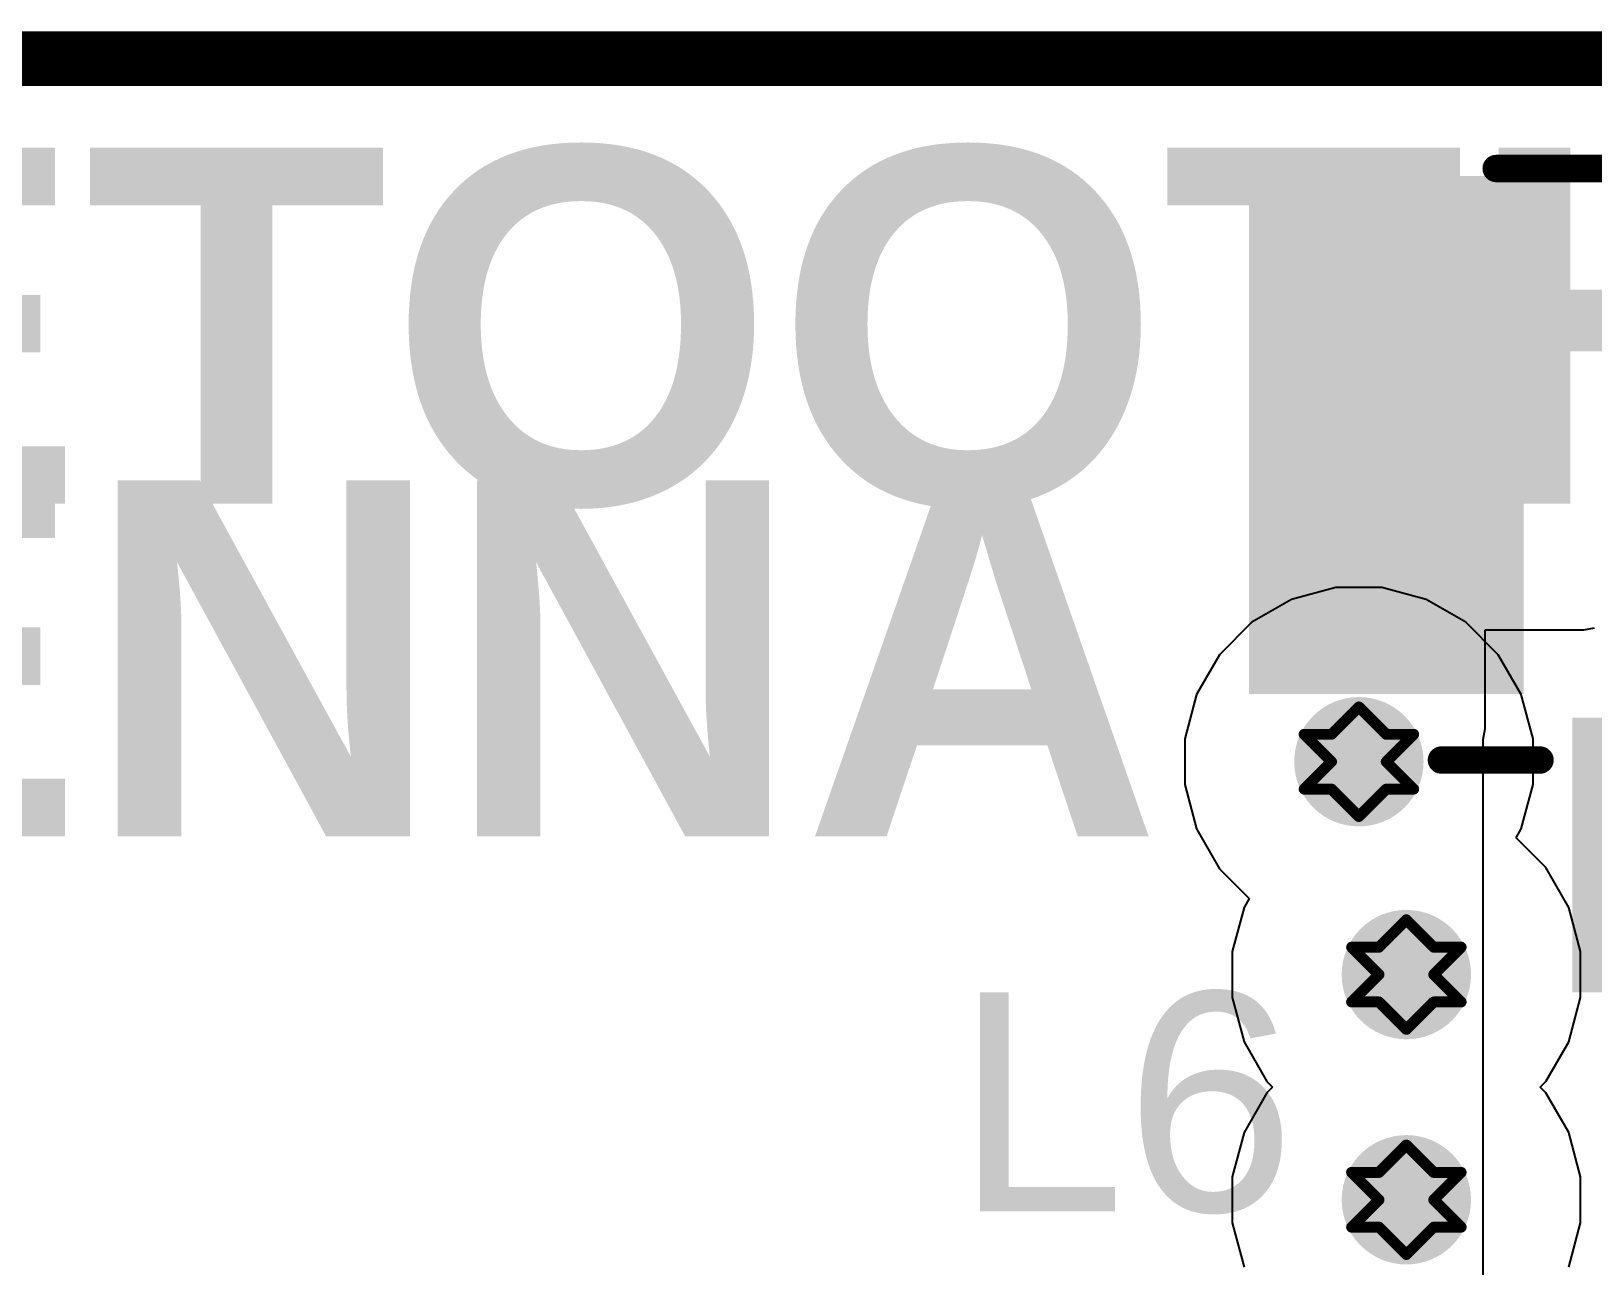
# Model space of a CAD drawing. Header units: inches. Extents: x -3 to 5437, y -3 to 5435.
# Drawn here: x 55.96 to 63.2, y 115.62 to 121.35 of the extents above; entities that cross this region are included whole.
import ezdxf

# ---------------------------------------------------------------- set-up
doc = ezdxf.new("R2010")
doc.units = ezdxf.units.IN
for name, color, linetype in [('Board Outline', 216, 'Continuous'), ('Bottom Layer', 5, 'Continuous'), ('Drill Drawing', 1, 'Continuous'), ('GND', 16, 'Continuous'), ('PWR', 76, 'Continuous'), ('Top Layer', 1, 'Continuous'), ('Top Overlay', 2, 'Continuous'), ('Top Paste', 8, 'Continuous'), ('Top Solder', 216, 'Continuous'), ('Via Holes', 16, 'Continuous')]:
    doc.layers.add(name, color=color, linetype=linetype)
doc.styles.add('Arial', font='', dxfattribs={"height": 0.2})
doc.styles.add('Arial_Bold', font='', dxfattribs={"height": 0.2})
doc.styles.get('Arial').set_extended_font_data('Arial')
doc.styles.get('Arial_Bold').set_extended_font_data('Arial', bold=True)

# ---------------------------------------------------------------- blocks, each defined once
blk = doc.blocks.new('U_FL_R_SMT_1_80___198')
at = {"layer": 'Top Layer'}
for points in [[(-2.01, 2.0742), (-0.94, 2.0742), (-0.94, -0.1258), (-2.01, -0.1258)], [(0.94, 2.0742), (2.01, 2.0742), (2.01, -0.1258), (0.94, -0.1258)], [(-0.51, -0.4392), (0.51, -0.4392), (0.51, -1.5092), (-0.51, -1.5092)]]:
    blk.add_hatch(color=1, dxfattribs=at).paths.add_polyline_path(points)
at = {"layer": 'Top Paste'}
for points in [[(-2.01, 2.0742), (-0.94, 2.0742), (-0.94, -0.1258), (-2.01, -0.1258)], [(0.94, 2.0742), (2.01, 2.0742), (2.01, -0.1258), (0.94, -0.1258)], [(-0.51, -0.4392), (0.51, -0.4392), (0.51, -1.5092), (-0.51, -1.5092)]]:
    blk.add_hatch(color=8, dxfattribs=at).paths.add_polyline_path(points)
at = {"layer": 'Top Solder'}
for points in [[(-2.1116, 2.1758), (-0.8384, 2.1758), (-0.8384, -0.2274), (-2.1116, -0.2274)], [(0.8384, 2.1758), (2.1116, 2.1758), (2.1116, -0.2274), (0.8384, -0.2274)], [(-0.6116, -0.3376), (0.6116, -0.3376), (0.6116, -1.6108), (-0.6116, -1.6108)]]:
    blk.add_hatch(color=216, dxfattribs=at).paths.add_polyline_path(points)
at = {"layer": 'Top Overlay'}
for points in [[(-0.9652, 2.2098, 0.127, 0.127, 0), (-0.4064, 2.2098, 0.127, 0.127, 0)], [(0.4064, 2.2098, 0.127, 0.127, 0), (0.9652, 2.2098, 0.127, 0.127, 0)], [(-1.2192, -0.5334, 0.127, 0.127, 0), (-0.762, -0.5334, 0.127, 0.127, 0)], [(0.762, -0.5334, 0.127, 0.127, 0), (1.2192, -0.5334, 0.127, 0.127, 0)], [(0.7366, -0.9398, 0.254, 0.254, 0), (0.889, -0.7874, 0.254, 0.254, 0)], [(0.889, -1.0922, 0.254, 0.254, 0), (0.889, -0.7874, 0.254, 0.254, 0)], [(0.7366, -0.9398, 0.254, 0.254, 0), (0.889, -1.0922, 0.254, 0.254, 0)]]:
    blk.add_lwpolyline(points, format="xyseb", dxfattribs=at)
for points in [[(-0.997, 2.2098, 0.0635, 0.0635, 1), (-0.9334, 2.2098, 0.0635, 0.0635, 1)], [(-0.4381, 2.2098, 0.0635, 0.0635, 1), (-0.3746, 2.2098, 0.0635, 0.0635, 1)], [(0.3747, 2.2098, 0.0635, 0.0635, 1), (0.4382, 2.2098, 0.0635, 0.0635, 1)], [(0.9335, 2.2098, 0.0635, 0.0635, 1), (0.997, 2.2098, 0.0635, 0.0635, 1)], [(-1.251, -0.5334, 0.0635, 0.0635, 1), (-1.1874, -0.5334, 0.0635, 0.0635, 1)], [(-0.7937, -0.5334, 0.0635, 0.0635, 1), (-0.7302, -0.5334, 0.0635, 0.0635, 1)], [(0.7303, -0.5334, 0.0635, 0.0635, 1), (0.7938, -0.5334, 0.0635, 0.0635, 1)], [(1.1875, -0.5334, 0.0635, 0.0635, 1), (1.251, -0.5334, 0.0635, 0.0635, 1)], [(0.8255, -0.7874, 0.127, 0.127, 1), (0.9525, -0.7874, 0.127, 0.127, 1)], [(0.8255, -0.7874, 0.127, 0.127, 1), (0.9525, -0.7874, 0.127, 0.127, 1)], [(0.6731, -0.9398, 0.127, 0.127, 1), (0.8001, -0.9398, 0.127, 0.127, 1)], [(0.6731, -0.9398, 0.127, 0.127, 1), (0.8001, -0.9398, 0.127, 0.127, 1)], [(0.8255, -1.0922, 0.127, 0.127, 1), (0.9525, -1.0922, 0.127, 0.127, 1)], [(0.8255, -1.0922, 0.127, 0.127, 1), (0.9525, -1.0922, 0.127, 0.127, 1)]]:
    blk.add_lwpolyline(points, format="xyseb", close=True, dxfattribs=at)

msp = doc.modelspace()

# ---------------------------------------------------------------- hatches: boundary and pattern name
at = {"layer": 'Bottom Layer'}
h = msp.add_hatch(color=5, dxfattribs=at)
edge = h.paths.add_edge_path()
edge.add_arc((62.1143, 117.9599), 0.3, 0, 360)
h = msp.add_hatch(color=5, dxfattribs=at)
edge = h.paths.add_edge_path()
edge.add_arc((62.3345, 116.9728), 0.3, 0, 360)
h = msp.add_hatch(color=5, dxfattribs=at)
edge = h.paths.add_edge_path()
edge.add_arc((62.3345, 115.9285), 0.3, 0, 360)
at = {"layer": 'GND'}
h = msp.add_hatch(color=16, dxfattribs=at)
edge = h.paths.add_edge_path()
edge.add_arc((62.1143, 117.9599), 0.3, 0, 360)
h = msp.add_hatch(color=16, dxfattribs=at)
edge = h.paths.add_edge_path()
edge.add_arc((62.3345, 116.9728), 0.3, 0, 360)
h = msp.add_hatch(color=16, dxfattribs=at)
edge = h.paths.add_edge_path()
edge.add_arc((62.3345, 115.9285), 0.3, 0, 360)
at = {"layer": 'PWR'}
h = msp.add_hatch(color=76, dxfattribs=at)
edge = h.paths.add_edge_path()
edge.add_arc((62.1143, 117.9599), 0.3, 0, 360)
h = msp.add_hatch(color=76, dxfattribs=at)
edge = h.paths.add_edge_path()
edge.add_arc((62.3345, 116.9728), 0.3, 0, 360)
h = msp.add_hatch(color=76, dxfattribs=at)
edge = h.paths.add_edge_path()
edge.add_arc((62.3345, 115.9285), 0.3, 0, 360)
at = {"layer": 'Top Layer'}
msp.add_hatch(color=1, dxfattribs=at).paths.add_polyline_path([(61.7063, 118.3753), (62.7763, 118.3753), (62.7763, 120.5753), (61.7063, 120.5753)])
h = msp.add_hatch(color=1, dxfattribs=at)
edge = h.paths.add_edge_path()
edge.add_arc((62.1143, 117.9599), 0.3, 0, 360)
h = msp.add_hatch(color=1, dxfattribs=at)
edge = h.paths.add_edge_path()
edge.add_arc((62.3345, 116.9728), 0.3, 0, 360)
h = msp.add_hatch(color=1, dxfattribs=at)
edge = h.paths.add_edge_path()
edge.add_arc((62.3345, 115.9285), 0.3, 0, 360)
at = {"layer": 'Via Holes'}
h = msp.add_hatch(color=7, dxfattribs=at)
edge = h.paths.add_edge_path()
edge.add_arc((62.1143, 117.9599), 0.15, 0, 360)
h = msp.add_hatch(color=7, dxfattribs=at)
edge = h.paths.add_edge_path()
edge.add_arc((62.3345, 116.9728), 0.15, 0, 360)
h = msp.add_hatch(color=7, dxfattribs=at)
edge = h.paths.add_edge_path()
edge.add_arc((62.3345, 115.9285), 0.15, 0, 360)

# ---------------------------------------------------------------- linework, layer by layer
at = {"layer": 'Board Outline'}
msp.add_lwpolyline([(-2.777, 121.2205, 0.254, 0.254, 0), (202.223, 121.2205, 0.254, 0.254, 0)], format="xyseb", dxfattribs=at)
at = {"layer": 'Bottom Layer'}
msp.add_line((50.2304, 121.2204), (198.6777, 121.2204), dxfattribs=at)
at = {"layer": 'Drill Drawing'}
for points in [[(61.9873, 118.0869, 0.0508, 0.0508, 0), (62.1143, 118.2139, 0.0508, 0.0508, 0)], [(62.1143, 118.2139, 0.0508, 0.0508, 0), (62.2413, 118.0869, 0.0508, 0.0508, 0)], [(61.8603, 118.0869, 0.0508, 0.0508, 0), (61.9873, 117.9599, 0.0508, 0.0508, 0)], [(61.8603, 118.0869, 0.0508, 0.0508, 0), (61.9873, 118.0869, 0.0508, 0.0508, 0)], [(62.2413, 118.0869, 0.0508, 0.0508, 0), (62.3683, 118.0869, 0.0508, 0.0508, 0)], [(62.2413, 117.9599, 0.0508, 0.0508, 0), (62.3683, 118.0869, 0.0508, 0.0508, 0)], [(61.8603, 117.8329, 0.0508, 0.0508, 0), (61.9873, 117.9599, 0.0508, 0.0508, 0)], [(62.2413, 117.9599, 0.0508, 0.0508, 0), (62.3683, 117.8329, 0.0508, 0.0508, 0)], [(61.8603, 117.8329, 0.0508, 0.0508, 0), (61.9873, 117.8329, 0.0508, 0.0508, 0)], [(61.9873, 117.8329, 0.0508, 0.0508, 0), (62.1143, 117.7059, 0.0508, 0.0508, 0)], [(62.1143, 117.7059, 0.0508, 0.0508, 0), (62.2413, 117.8329, 0.0508, 0.0508, 0)], [(62.2413, 117.8329, 0.0508, 0.0508, 0), (62.3683, 117.8329, 0.0508, 0.0508, 0)], [(62.2075, 117.0998, 0.0508, 0.0508, 0), (62.3345, 117.2268, 0.0508, 0.0508, 0)], [(62.3345, 117.2268, 0.0508, 0.0508, 0), (62.4615, 117.0998, 0.0508, 0.0508, 0)], [(62.0805, 117.0998, 0.0508, 0.0508, 0), (62.2075, 116.9728, 0.0508, 0.0508, 0)], [(62.0805, 117.0998, 0.0508, 0.0508, 0), (62.2075, 117.0998, 0.0508, 0.0508, 0)], [(62.4615, 117.0998, 0.0508, 0.0508, 0), (62.5885, 117.0998, 0.0508, 0.0508, 0)], [(62.4615, 116.9728, 0.0508, 0.0508, 0), (62.5885, 117.0998, 0.0508, 0.0508, 0)], [(62.0805, 116.8458, 0.0508, 0.0508, 0), (62.2075, 116.9728, 0.0508, 0.0508, 0)], [(62.4615, 116.9728, 0.0508, 0.0508, 0), (62.5885, 116.8458, 0.0508, 0.0508, 0)], [(62.0805, 116.8458, 0.0508, 0.0508, 0), (62.2075, 116.8458, 0.0508, 0.0508, 0)], [(62.2075, 116.8458, 0.0508, 0.0508, 0), (62.3345, 116.7188, 0.0508, 0.0508, 0)], [(62.3345, 116.7188, 0.0508, 0.0508, 0), (62.4615, 116.8458, 0.0508, 0.0508, 0)], [(62.4615, 116.8458, 0.0508, 0.0508, 0), (62.5885, 116.8458, 0.0508, 0.0508, 0)], [(62.2075, 116.0555, 0.0508, 0.0508, 0), (62.3345, 116.1825, 0.0508, 0.0508, 0)], [(62.3345, 116.1825, 0.0508, 0.0508, 0), (62.4615, 116.0555, 0.0508, 0.0508, 0)], [(62.0805, 116.0555, 0.0508, 0.0508, 0), (62.2075, 115.9285, 0.0508, 0.0508, 0)], [(62.0805, 116.0555, 0.0508, 0.0508, 0), (62.2075, 116.0555, 0.0508, 0.0508, 0)], [(62.4615, 116.0555, 0.0508, 0.0508, 0), (62.5885, 116.0555, 0.0508, 0.0508, 0)], [(62.4615, 115.9285, 0.0508, 0.0508, 0), (62.5885, 116.0555, 0.0508, 0.0508, 0)], [(62.0805, 115.8015, 0.0508, 0.0508, 0), (62.2075, 115.9285, 0.0508, 0.0508, 0)], [(62.4615, 115.9285, 0.0508, 0.0508, 0), (62.5885, 115.8015, 0.0508, 0.0508, 0)], [(62.0805, 115.8015, 0.0508, 0.0508, 0), (62.2075, 115.8015, 0.0508, 0.0508, 0)], [(62.2075, 115.8015, 0.0508, 0.0508, 0), (62.3345, 115.6745, 0.0508, 0.0508, 0)], [(62.3345, 115.6745, 0.0508, 0.0508, 0), (62.4615, 115.8015, 0.0508, 0.0508, 0)], [(62.4615, 115.8015, 0.0508, 0.0508, 0), (62.5885, 115.8015, 0.0508, 0.0508, 0)]]:
    msp.add_lwpolyline(points, format="xyseb", dxfattribs=at)
for points in [[(62.1016, 118.2139, 0.0254, 0.0254, 1), (62.127, 118.2139, 0.0254, 0.0254, 1)], [(62.1016, 118.2139, 0.0254, 0.0254, 1), (62.127, 118.2139, 0.0254, 0.0254, 1)], [(61.8476, 118.0869, 0.0254, 0.0254, 1), (61.873, 118.0869, 0.0254, 0.0254, 1)], [(61.8476, 118.0869, 0.0254, 0.0254, 1), (61.873, 118.0869, 0.0254, 0.0254, 1)], [(61.9746, 118.0869, 0.0254, 0.0254, 1), (62, 118.0869, 0.0254, 0.0254, 1)], [(61.9746, 118.0869, 0.0254, 0.0254, 1), (62, 118.0869, 0.0254, 0.0254, 1)], [(62.2286, 118.0869, 0.0254, 0.0254, 1), (62.254, 118.0869, 0.0254, 0.0254, 1)], [(62.2286, 118.0869, 0.0254, 0.0254, 1), (62.254, 118.0869, 0.0254, 0.0254, 1)], [(62.3556, 118.0869, 0.0254, 0.0254, 1), (62.381, 118.0869, 0.0254, 0.0254, 1)], [(62.3556, 118.0869, 0.0254, 0.0254, 1), (62.381, 118.0869, 0.0254, 0.0254, 1)], [(61.9746, 117.9599, 0.0254, 0.0254, 1), (62, 117.9599, 0.0254, 0.0254, 1)], [(61.9746, 117.9599, 0.0254, 0.0254, 1), (62, 117.9599, 0.0254, 0.0254, 1)], [(62.2286, 117.9599, 0.0254, 0.0254, 1), (62.254, 117.9599, 0.0254, 0.0254, 1)], [(62.2286, 117.9599, 0.0254, 0.0254, 1), (62.254, 117.9599, 0.0254, 0.0254, 1)], [(61.8476, 117.8329, 0.0254, 0.0254, 1), (61.873, 117.8329, 0.0254, 0.0254, 1)], [(61.8476, 117.8329, 0.0254, 0.0254, 1), (61.873, 117.8329, 0.0254, 0.0254, 1)], [(61.9746, 117.8329, 0.0254, 0.0254, 1), (62, 117.8329, 0.0254, 0.0254, 1)], [(61.9746, 117.8329, 0.0254, 0.0254, 1), (62, 117.8329, 0.0254, 0.0254, 1)], [(62.2286, 117.8329, 0.0254, 0.0254, 1), (62.254, 117.8329, 0.0254, 0.0254, 1)], [(62.2286, 117.8329, 0.0254, 0.0254, 1), (62.254, 117.8329, 0.0254, 0.0254, 1)], [(62.3556, 117.8329, 0.0254, 0.0254, 1), (62.381, 117.8329, 0.0254, 0.0254, 1)], [(62.3556, 117.8329, 0.0254, 0.0254, 1), (62.381, 117.8329, 0.0254, 0.0254, 1)], [(62.1016, 117.7059, 0.0254, 0.0254, 1), (62.127, 117.7059, 0.0254, 0.0254, 1)], [(62.1016, 117.7059, 0.0254, 0.0254, 1), (62.127, 117.7059, 0.0254, 0.0254, 1)], [(62.3218, 117.2268, 0.0254, 0.0254, 1), (62.3472, 117.2268, 0.0254, 0.0254, 1)], [(62.3218, 117.2268, 0.0254, 0.0254, 1), (62.3472, 117.2268, 0.0254, 0.0254, 1)], [(62.0678, 117.0998, 0.0254, 0.0254, 1), (62.0932, 117.0998, 0.0254, 0.0254, 1)], [(62.0678, 117.0998, 0.0254, 0.0254, 1), (62.0932, 117.0998, 0.0254, 0.0254, 1)], [(62.1948, 117.0998, 0.0254, 0.0254, 1), (62.2202, 117.0998, 0.0254, 0.0254, 1)], [(62.1948, 117.0998, 0.0254, 0.0254, 1), (62.2202, 117.0998, 0.0254, 0.0254, 1)], [(62.4488, 117.0998, 0.0254, 0.0254, 1), (62.4742, 117.0998, 0.0254, 0.0254, 1)], [(62.4488, 117.0998, 0.0254, 0.0254, 1), (62.4742, 117.0998, 0.0254, 0.0254, 1)], [(62.5758, 117.0998, 0.0254, 0.0254, 1), (62.6012, 117.0998, 0.0254, 0.0254, 1)], [(62.5758, 117.0998, 0.0254, 0.0254, 1), (62.6012, 117.0998, 0.0254, 0.0254, 1)], [(62.1948, 116.9728, 0.0254, 0.0254, 1), (62.2202, 116.9728, 0.0254, 0.0254, 1)], [(62.1948, 116.9728, 0.0254, 0.0254, 1), (62.2202, 116.9728, 0.0254, 0.0254, 1)], [(62.4488, 116.9728, 0.0254, 0.0254, 1), (62.4742, 116.9728, 0.0254, 0.0254, 1)], [(62.4488, 116.9728, 0.0254, 0.0254, 1), (62.4742, 116.9728, 0.0254, 0.0254, 1)], [(62.0678, 116.8458, 0.0254, 0.0254, 1), (62.0932, 116.8458, 0.0254, 0.0254, 1)], [(62.0678, 116.8458, 0.0254, 0.0254, 1), (62.0932, 116.8458, 0.0254, 0.0254, 1)], [(62.1948, 116.8458, 0.0254, 0.0254, 1), (62.2202, 116.8458, 0.0254, 0.0254, 1)], [(62.1948, 116.8458, 0.0254, 0.0254, 1), (62.2202, 116.8458, 0.0254, 0.0254, 1)], [(62.4488, 116.8458, 0.0254, 0.0254, 1), (62.4742, 116.8458, 0.0254, 0.0254, 1)], [(62.4488, 116.8458, 0.0254, 0.0254, 1), (62.4742, 116.8458, 0.0254, 0.0254, 1)], [(62.5758, 116.8458, 0.0254, 0.0254, 1), (62.6012, 116.8458, 0.0254, 0.0254, 1)], [(62.5758, 116.8458, 0.0254, 0.0254, 1), (62.6012, 116.8458, 0.0254, 0.0254, 1)], [(62.3218, 116.7188, 0.0254, 0.0254, 1), (62.3472, 116.7188, 0.0254, 0.0254, 1)], [(62.3218, 116.7188, 0.0254, 0.0254, 1), (62.3472, 116.7188, 0.0254, 0.0254, 1)], [(62.3218, 116.1825, 0.0254, 0.0254, 1), (62.3472, 116.1825, 0.0254, 0.0254, 1)], [(62.3218, 116.1825, 0.0254, 0.0254, 1), (62.3472, 116.1825, 0.0254, 0.0254, 1)], [(62.0678, 116.0555, 0.0254, 0.0254, 1), (62.0932, 116.0555, 0.0254, 0.0254, 1)], [(62.0678, 116.0555, 0.0254, 0.0254, 1), (62.0932, 116.0555, 0.0254, 0.0254, 1)], [(62.1948, 116.0555, 0.0254, 0.0254, 1), (62.2202, 116.0555, 0.0254, 0.0254, 1)], [(62.1948, 116.0555, 0.0254, 0.0254, 1), (62.2202, 116.0555, 0.0254, 0.0254, 1)], [(62.4488, 116.0555, 0.0254, 0.0254, 1), (62.4742, 116.0555, 0.0254, 0.0254, 1)], [(62.4488, 116.0555, 0.0254, 0.0254, 1), (62.4742, 116.0555, 0.0254, 0.0254, 1)], [(62.5758, 116.0555, 0.0254, 0.0254, 1), (62.6012, 116.0555, 0.0254, 0.0254, 1)], [(62.5758, 116.0555, 0.0254, 0.0254, 1), (62.6012, 116.0555, 0.0254, 0.0254, 1)], [(62.1948, 115.9285, 0.0254, 0.0254, 1), (62.2202, 115.9285, 0.0254, 0.0254, 1)], [(62.1948, 115.9285, 0.0254, 0.0254, 1), (62.2202, 115.9285, 0.0254, 0.0254, 1)], [(62.4488, 115.9285, 0.0254, 0.0254, 1), (62.4742, 115.9285, 0.0254, 0.0254, 1)], [(62.4488, 115.9285, 0.0254, 0.0254, 1), (62.4742, 115.9285, 0.0254, 0.0254, 1)], [(62.0678, 115.8015, 0.0254, 0.0254, 1), (62.0932, 115.8015, 0.0254, 0.0254, 1)], [(62.0678, 115.8015, 0.0254, 0.0254, 1), (62.0932, 115.8015, 0.0254, 0.0254, 1)], [(62.1948, 115.8015, 0.0254, 0.0254, 1), (62.2202, 115.8015, 0.0254, 0.0254, 1)], [(62.1948, 115.8015, 0.0254, 0.0254, 1), (62.2202, 115.8015, 0.0254, 0.0254, 1)], [(62.4488, 115.8015, 0.0254, 0.0254, 1), (62.4742, 115.8015, 0.0254, 0.0254, 1)], [(62.4488, 115.8015, 0.0254, 0.0254, 1), (62.4742, 115.8015, 0.0254, 0.0254, 1)], [(62.5758, 115.8015, 0.0254, 0.0254, 1), (62.6012, 115.8015, 0.0254, 0.0254, 1)], [(62.5758, 115.8015, 0.0254, 0.0254, 1), (62.6012, 115.8015, 0.0254, 0.0254, 1)], [(62.3218, 115.6745, 0.0254, 0.0254, 1), (62.3472, 115.6745, 0.0254, 0.0254, 1)], [(62.3218, 115.6745, 0.0254, 0.0254, 1), (62.3472, 115.6745, 0.0254, 0.0254, 1)]]:
    msp.add_lwpolyline(points, format="xyseb", close=True, dxfattribs=at)
at = {"layer": 'GND'}
msp.add_line((50.2304, 121.2205), (198.4312, 121.2205), dxfattribs=at)
at = {"layer": 'PWR'}
for p, q in [((50.2304, 121.2205), (197.8405, 121.2205)), ((61.8024, 118.7129), (61.6182, 118.6065)), ((62.0079, 118.7679), (61.8024, 118.7129)), ((62.2207, 118.7679), (62.0079, 118.7679)), ((62.4262, 118.7129), (62.2207, 118.7679)), ((62.6104, 118.6065), (62.4262, 118.7129)), ((61.6182, 118.6065), (61.4678, 118.4561)), ((62.7609, 118.4561), (62.6104, 118.6065)), ((61.4678, 118.4561), (61.3614, 118.2718)), ((62.8672, 118.2718), (62.7609, 118.4561)), ((61.3614, 118.2718), (61.3063, 118.0663)), ((62.9223, 118.0663), (62.8672, 118.2718)), ((61.3063, 118.0663), (61.3063, 117.8536)), ((62.9223, 117.8536), (62.9223, 118.0663)), ((61.3063, 117.8536), (61.3614, 117.6481)), ((62.8672, 117.6481), (62.9223, 117.8536)), ((61.3614, 117.6481), (61.4678, 117.4638)), ((62.8433, 117.6066), (62.8672, 117.6481)), ((62.981, 117.4689), (62.8433, 117.6066)), ((61.4678, 117.4638), (61.6055, 117.3261)), ((63.0874, 117.2846), (62.981, 117.4689)), ((61.5815, 117.2846), (61.5265, 117.0791)), ((61.6055, 117.3261), (61.5815, 117.2846)), ((63.1425, 117.0791), (63.0874, 117.2846)), ((61.5265, 117.0791), (61.5265, 116.8664)), ((63.1425, 116.8664), (63.1425, 117.0791)), ((61.5265, 116.8664), (61.5815, 116.6609)), ((63.0874, 116.6609), (63.1425, 116.8664)), ((61.5815, 116.6609), (61.6879, 116.4766)), ((62.981, 116.4766), (63.0874, 116.6609)), ((61.6879, 116.4766), (61.7139, 116.4506)), ((62.955, 116.4506), (62.981, 116.4766)), ((61.6879, 116.4246), (61.5815, 116.2404)), ((61.7139, 116.4506), (61.6879, 116.4246)), ((62.981, 116.4246), (62.955, 116.4506)), ((63.0874, 116.2404), (62.981, 116.4246)), ((61.5815, 116.2404), (61.5265, 116.0349)), ((63.1425, 116.0349), (63.0874, 116.2404)), ((61.5265, 116.0349), (61.5265, 115.8221)), ((63.1425, 115.8221), (63.1425, 116.0349)), ((61.5265, 115.8221), (61.5815, 115.6166)), ((63.0874, 115.6166), (63.1425, 115.8221))]:
    msp.add_line(p, q, dxfattribs=at)
at = {"layer": 'Top Layer'}
for p, q in [((50.2304, 121.2204), (138.1895, 121.2204)), ((63.1563, 118.5699), (62.6983, 118.5699)), ((62.6983, 118.5699), (62.6983, 118.1119)), ((63.2063, 118.5798), (63.1563, 118.5699)), ((62.6983, 118.1119), (62.6884, 118.0619)), ((62.6884, 118.0619), (62.6884, 115.1201))]:
    msp.add_line(p, q, dxfattribs=at)

# ---------------------------------------------------------------- block references
msp.add_blockref('U_FL_R_SMT_1_80___198', (63.7163, 118.5011))

# ---------------------------------------------------------------- texts
at = {"layer": 'Top Overlay', "style": 'Arial_Bold'}
for s, p in [('BLUETOOTH', (49.9257, 119.156)), ('ANTENNA', (49.9257, 117.6141))]:
    msp.add_text(s, height=1.651, rotation=360, dxfattribs=at).set_placement(p)
at = {"layer": 'Top Overlay', "style": 'Arial'}
msp.add_text('L6', height=1.016, dxfattribs=at).set_placement((60.2406, 115.875))

doc.saveas('drawing.dxf')
